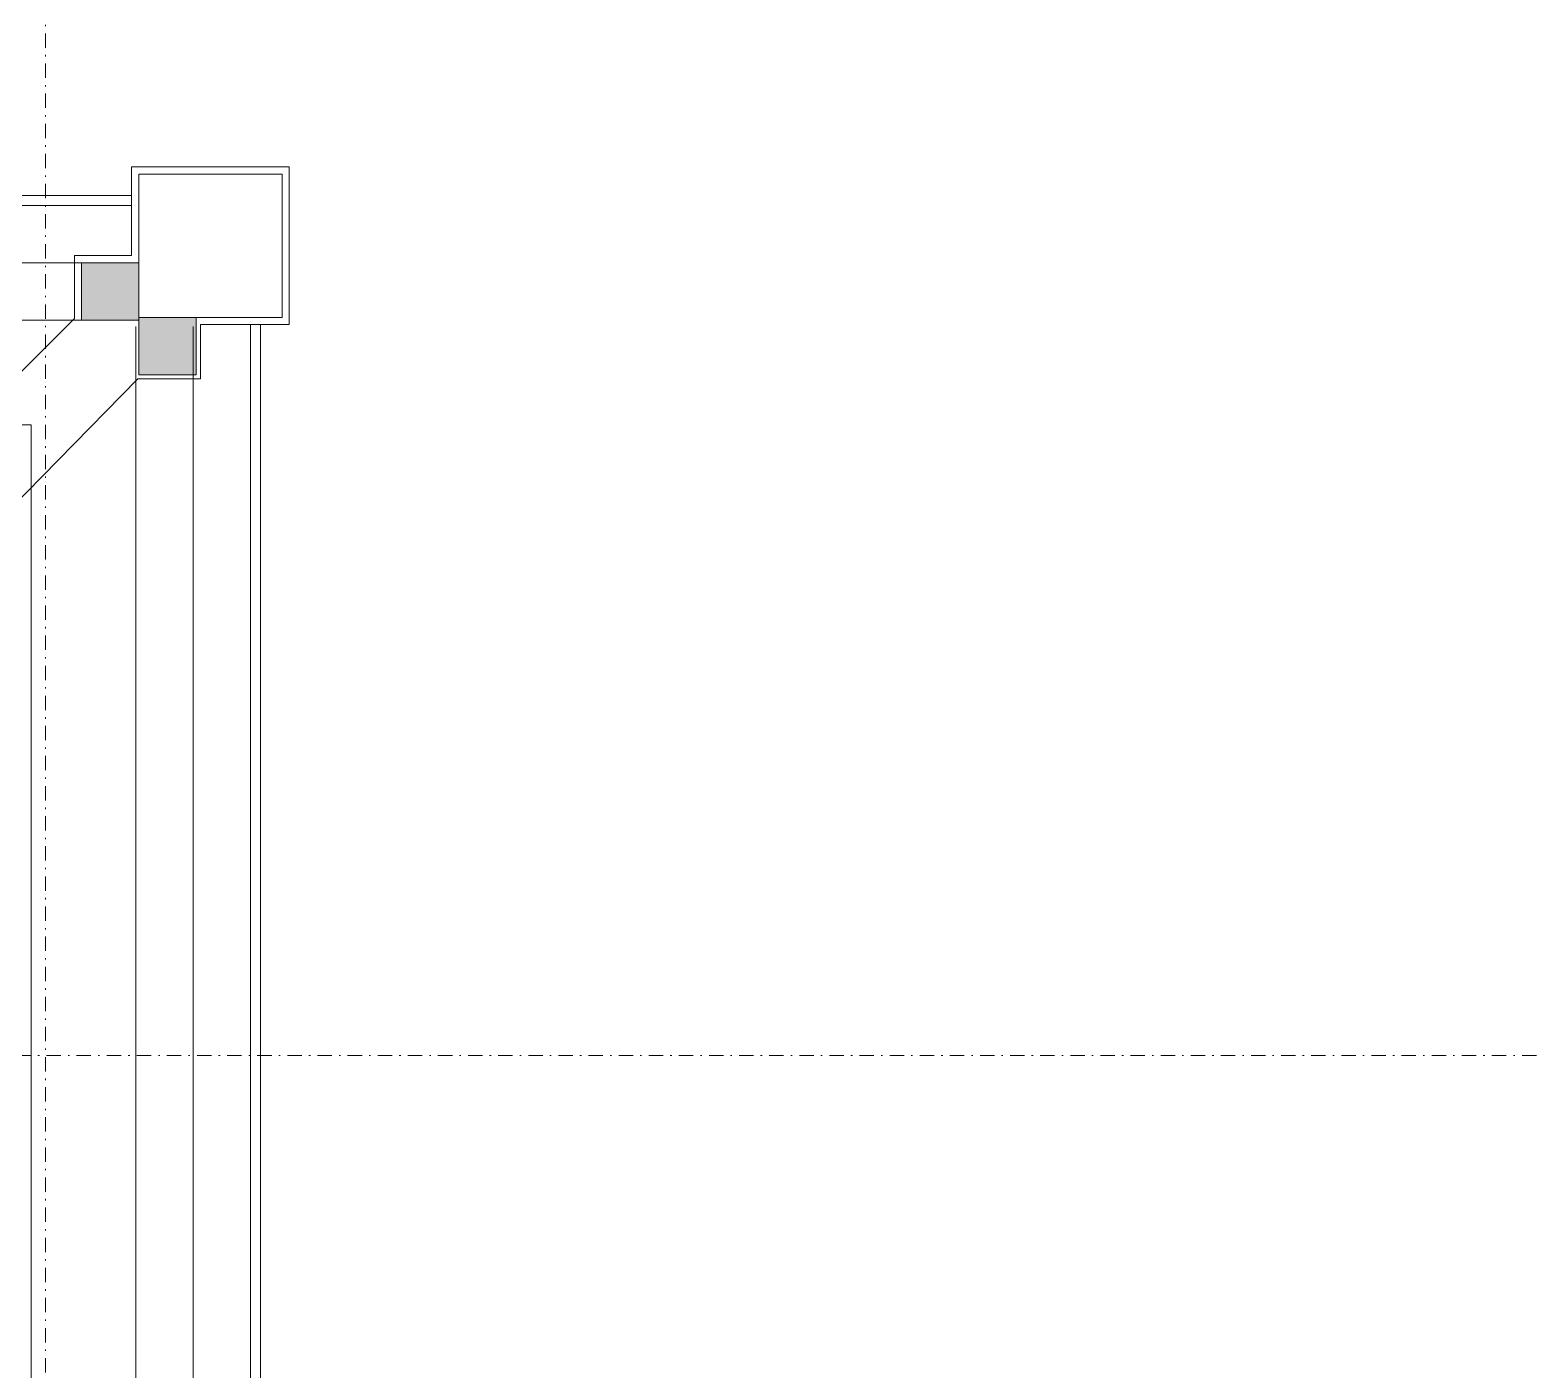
# Model space of a CAD drawing. Extents: x -2749 to 11890, y 0 to 8245.
# Drawn here: x 9859 to 9963.9, y 3723.9 to 3817.4 of the extents above; entities that cross this region are included whole.
import ezdxf

# ---------------------------------------------------------------- set-up
doc = ezdxf.new("R2010")
doc.units = 0
doc.header["$MEASUREMENT"] = 0
doc.linetypes.add('DASHDOT', pattern=[1, 0.5, -0.25, 0, -0.25])
doc.layers.get('0').update_dxf_attribs({"color": 9, "lineweight": 9})
for name, color, linetype, lineweight in [('06D', 9, 'Continuous', 9), ('10', 9, 'Continuous', 9), ('24', 9, 'DASHDOT', 9)]:
    doc.layers.add(name, color=color, linetype=linetype, lineweight=lineweight)

# ---------------------------------------------------------------- blocks, each defined once
blk = doc.blocks.new('prf-10x10')
h = blk.add_hatch(color=255)
h.dxf.hatch_style = 1
h.paths.add_polyline_path([(-5, -5), (5, -5), (5, 5), (-5, 5)])
at = {"layer": '10'}
blk.add_lwpolyline([(-5, -5), (5, -5), (5, 5), (-5, 5)], close=True, dxfattribs=at)
blk = doc.blocks.new('p-kose-trapez')
at = {"layer": '06D'}
for points in [[(-21.96, -6.51), (-14.31, -6.51)], [(-21.96, -10.51), (-14.32, -10.51)], [(-10.51, -21.96), (-10.51, -14.32)], [(-6.51, -21.96), (-6.51, -14.31)], [(-17.81, -21.96), (-17.81, -17.81), (-21.96, -17.81)]]:
    blk.add_lwpolyline(points, dxfattribs=at)
at = {"layer": '10'}
for points in [[(-29.8, -21.51), (-25.92, -21.51), (-14.8, -10.39), (-14.8, -6), (-10.81, -6), (-10.81, 0.19), (0.19, 0.19), (0.19, -10.81), (-6, -10.81), (-6, -14.61), (-10.38, -14.61), (-21.51, -25.94), (-21.51, -29.81)], [(-10.31, -6.51), (-10.31, -6.51), (-10.31, -0.32), (-0.31, -0.32), (-0.31, -10.32), (-6.5, -10.32), (-6.5, -10.32)], [(-22.96, -1.81), (-10.81, -1.81)], [(-22.96, -2.51), (-10.81, -2.51)], [(-2.51, -21.96), (-2.51, -10.81)], [(-1.81, -21.96), (-1.81, -10.81)]]:
    blk.add_lwpolyline(points, dxfattribs=at)
at = {"layer": '10', "xscale": 0.4, "yscale": 0.4, "rotation": 90}
for p in [(-12.31, -8.51), (-8.31, -12.32)]:
    blk.add_blockref('prf-10x10', p, dxfattribs=at)

msp = doc.modelspace()

# ---------------------------------------------------------------- linework, layer by layer
at = {"layer": '06D'}
for points in [[(9866.36, 3796.72), (9866.36, 3299.87)], [(9870.36, 3796.72), (9870.36, 3299.87)], [(9859.06, 3785.87), (9859.06, 3299.87)]]:
    msp.add_lwpolyline(points, dxfattribs=at)
at = {"layer": '10'}
for points in [[(9874.36, 3791.72), (9874.36, 3304.87)], [(9875.06, 3791.72), (9875.06, 3304.87)]]:
    msp.add_lwpolyline(points, dxfattribs=at)
at = {"layer": '24', "ltscale": 2}
for points in [[(9960.06, 4008.37), (9960.06, 3968.37), (9860.06, 3968.37), (9860.06, 2535.87)], [(7012.53, 3745.87), (10535.06, 3745.87)]]:
    msp.add_lwpolyline(points, dxfattribs=at)

# ---------------------------------------------------------------- block references
msp.add_blockref('p-kose-trapez', (9876.87, 3807.68))

doc.saveas('drawing.dxf')
